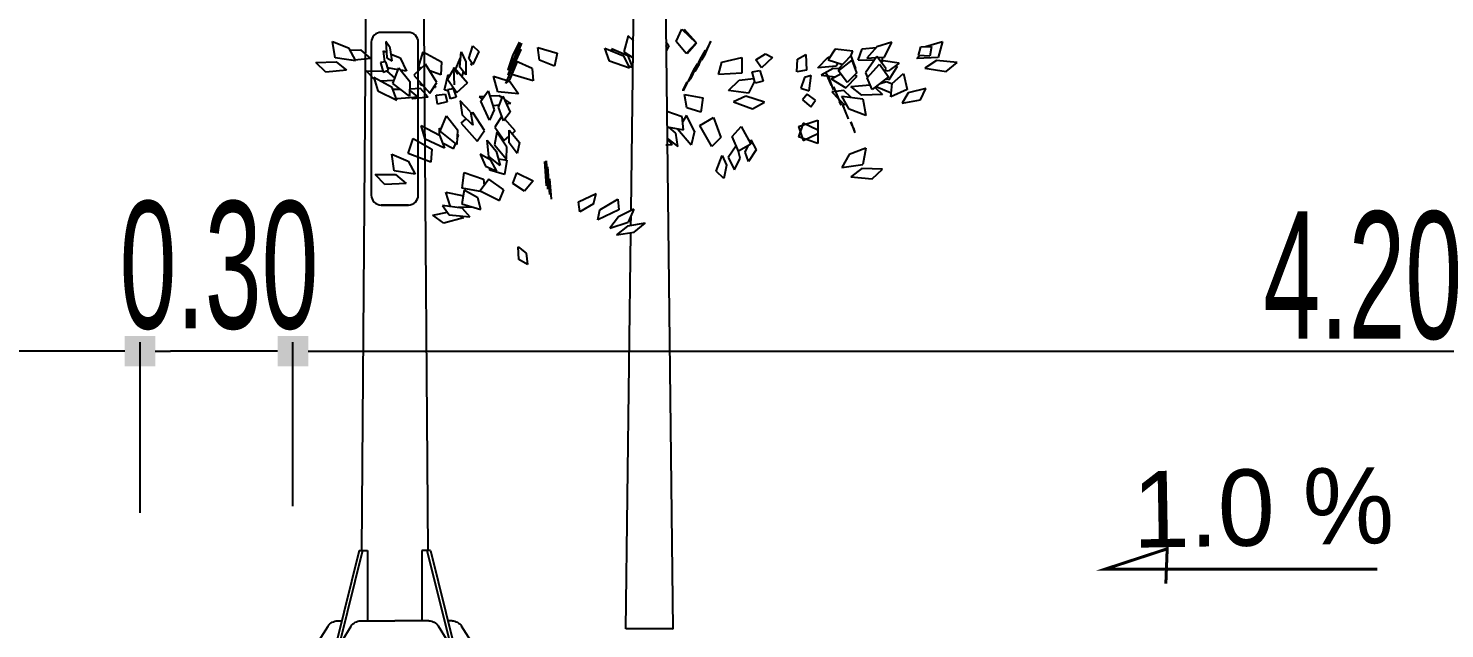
# Model space of a CAD drawing. Header units: millimetres. Extents: x 563079 to 571925, y 2063830 to 2067381.
# Drawn here: x 570968.82 to 570996.62, y 2066572.91 to 2066584.7 of the extents above; entities that cross this region are included whole.
import ezdxf

# ---------------------------------------------------------------- set-up
doc = ezdxf.new("R2010")
doc.units = ezdxf.units.MM
doc.header["$MEASUREMENT"] = 0
for name, color, linetype in [('CONGDOC', 4, 'Continuous'), ('MATCATDUONG', 8, 'Continuous'), ('MC', 7, 'Continuous'), ('moi', 7, 'Continuous'), ('SO', 48, 'Continuous')]:
    doc.layers.add(name, color=color, linetype=linetype)
doc.styles.add('CHUKICHTHUOC', font='', dxfattribs={"width": 0.7})
doc.styles.add('KTEN', font='')
doc.styles.add('TIEUDE', font='', dxfattribs={"width": 0.8})
doc.styles.get('CHUKICHTHUOC').set_extended_font_data('.VnArial NarrowH')
doc.styles.get('KTEN').set_extended_font_data('.VnAvantH')
doc.styles.get('TIEUDE').set_extended_font_data('.VnAvantH')
doc.dimstyles.new('DIM3', dxfattribs={"dimscale": 1.2, "dimtxt": 1.2, "dimasz": 0.4, "dimexe": 0, "dimexo": 0, "dimgap": 0.3, "dimtad": 1, "dimzin": 0, "dimdsep": 46, "dimtxsty": 'TIEUDE', "dimblk1": 'BOXFILLED', "dimblk2": 'BOXFILLED', "dimsah": 1, "dimcen": 0.09, "dimdle": 0.8, "dimclrd": 9, "dimclre": 9, "dimclrt": 7, "dimadec": 1, "dimazin": 0, "dimtfac": 1, "dimtmove": 2, "dimatfit": 3, "dimldrblk": 'BOXFILLED', "dimfxl": 1, "dimtolj": 1, "dimtzin": 0, "dimarcsym": 0})
doc.dimstyles.new('TNDH', dxfattribs={"dimscale": 0, "dimtxt": 2.5, "dimasz": 0.6, "dimexe": 0.18, "dimexo": 0.0625, "dimgap": 0.2, "dimtad": 1, "dimlfac": 0.1, "dimzin": 0, "dimdsep": 46, "dimtxsty": 'CHUKICHTHUOC', "dimblk": 'BOXFILLED', "dimcen": 0.09, "dimclrd": 8, "dimclre": 8, "dimclrt": 4, "dimadec": 0, "dimazin": 0, "dimtfac": 1, "dimtofl": 0, "dimtmove": 2, "dimatfit": 3, "dimfxl": 1, "dimtolj": 1, "dimtzin": 0, "dimarcsym": 2})

# ---------------------------------------------------------------- blocks, each defined once
blk = doc.blocks.new('_BoxFilled')
at = {"color": 0, "linetype": 'ByBlock', "lineweight": -2}
blk.add_line((-0.5, 0), (-1, 0), dxfattribs=at)
at = {"color": 0, "linetype": 'ByBlock'}
blk.add_solid([(-0.5, 0.5), (0.5, 0.5), (-0.5, -0.5), (0.5, -0.5)], dxfattribs=at)
blk = doc.blocks.new('*D169')
at = {"layer": 'CONGDOC', "color": 8, "linetype": 'Continuous', "lineweight": -2, "transparency": 16777216}
for p, q in [((570926.017, 2066575.189), (570926.017, 2066578.541)), ((570971.017, 2066575.189), (570971.017, 2066578.541)), ((570970.417, 2066578.361), (570926.617, 2066578.361))]:
    blk.add_line(p, q, dxfattribs=at)
at = {"layer": 'Defpoints', "color": 0, "linetype": 'Continuous', "transparency": 16777216}
for p in [(570926.017, 2066578.361), (570926.017, 2066575.127), (570971.017, 2066575.127)]:
    blk.add_point(p, dxfattribs=at)
at = {"layer": 'CONGDOC', "color": 8, "linetype": 'Continuous', "lineweight": -2, "transparency": 16777216, "xscale": 0.6, "yscale": 0.6, "zscale": 0.6, "rotation": 180}
blk.add_blockref('_BoxFilled', (570926.017, 2066578.361), dxfattribs=at)
at = {"layer": 'CONGDOC', "color": 8, "linetype": 'Continuous', "lineweight": -2, "transparency": 16777216, "xscale": 0.6, "yscale": 0.6, "zscale": 0.6}
blk.add_blockref('_BoxFilled', (570971.017, 2066578.361), dxfattribs=at)
at = {"layer": 'CONGDOC', "color": 4, "linetype": 'Continuous', "transparency": 16777216, "insert": (570948.517, 2066579.838), "char_height": 2.5, "attachment_point": 5, "style": 'CHUKICHTHUOC'}
blk.add_mtext('\\A1;4.50', dxfattribs=at)
blk = doc.blocks.new('*D170')
at = {"layer": 'CONGDOC', "color": 8, "linetype": 'Continuous', "lineweight": -2, "transparency": 16777216}
for p, q in [((570971.017, 2066575.362), (570971.017, 2066578.541)), ((570974.017, 2066575.362), (570974.017, 2066578.541)), ((570973.417, 2066578.361), (570971.617, 2066578.361))]:
    blk.add_line(p, q, dxfattribs=at)
at = {"layer": 'Defpoints', "color": 0, "linetype": 'Continuous', "transparency": 16777216}
for p in [(570971.017, 2066578.361), (570971.017, 2066575.3), (570974.017, 2066575.3)]:
    blk.add_point(p, dxfattribs=at)
at = {"layer": 'CONGDOC', "color": 8, "linetype": 'Continuous', "lineweight": -2, "transparency": 16777216, "xscale": 0.6, "yscale": 0.6, "zscale": 0.6, "rotation": 180}
blk.add_blockref('_BoxFilled', (570971.017, 2066578.361), dxfattribs=at)
at = {"layer": 'CONGDOC', "color": 8, "linetype": 'Continuous', "lineweight": -2, "transparency": 16777216, "xscale": 0.6, "yscale": 0.6, "zscale": 0.6}
blk.add_blockref('_BoxFilled', (570974.017, 2066578.361), dxfattribs=at)
at = {"layer": 'CONGDOC', "color": 4, "linetype": 'Continuous', "transparency": 16777216, "insert": (570972.567, 2066580.039), "char_height": 2.5, "attachment_point": 5, "style": 'CHUKICHTHUOC'}
blk.add_mtext('\\A1;0.30', dxfattribs=at)
blk = doc.blocks.new('*D174')
at = {"layer": 'CONGDOC', "color": 8, "linetype": 'Continuous', "lineweight": -2, "transparency": 16777216}
for p, q in [((570974.017, 2066575.316), (570974.017, 2066578.541)), ((571016.017, 2066576.89), (571016.017, 2066578.541)), ((570974.617, 2066578.361), (571015.417, 2066578.361))]:
    blk.add_line(p, q, dxfattribs=at)
at = {"layer": 'Defpoints', "color": 0, "linetype": 'Continuous', "transparency": 16777216}
for p in [(571016.017, 2066578.361), (571016.017, 2066576.828), (570974.017, 2066575.253)]:
    blk.add_point(p, dxfattribs=at)
at = {"layer": 'CONGDOC', "color": 8, "linetype": 'Continuous', "lineweight": -2, "transparency": 16777216, "xscale": 0.6, "yscale": 0.6, "zscale": 0.6, "rotation": 180}
blk.add_blockref('_BoxFilled', (570974.017, 2066578.361), dxfattribs=at)
at = {"layer": 'CONGDOC', "color": 8, "linetype": 'Continuous', "lineweight": -2, "transparency": 16777216, "xscale": 0.6, "yscale": 0.6, "zscale": 0.6}
blk.add_blockref('_BoxFilled', (571016.017, 2066578.361), dxfattribs=at)
at = {"layer": 'CONGDOC', "color": 4, "linetype": 'Continuous', "transparency": 16777216, "insert": (570995.017, 2066579.838), "char_height": 2.5, "attachment_point": 5, "style": 'CHUKICHTHUOC'}
blk.add_mtext('\\A1;4.20', dxfattribs=at)
blk = doc.blocks.new('DEN3')
at = {"layer": 'MATCATDUONG', "color": 222}
for p, q in [((10943.02, 5254.759, 1.582), (10942.107, 5251.092, 1.582)), ((10943.157, 5254.759, 1.582), (10942.244, 5251.092, 1.582)), ((10943.352, 5254.759, 1.582), (10943.352, 5251.981, 1.582)), ((10945.492, 5254.759, 1.582), (10945.492, 5251.981, 1.582)), ((10945.687, 5254.759, 1.582), (10946.6, 5251.092, 1.582)), ((10945.824, 5254.759, 1.582), (10946.737, 5251.092, 1.582)), ((10942.168, 5251.981, 1.582), (10942.328, 5251.981, 1.582)), ((10943.08, 5251.981, 1.582), (10944.422, 5251.981, 1.582)), ((10943.137, 5251.981, 1.582), (10944.329, 5251.981, 1.582)), ((10945.764, 5251.981, 1.582), (10944.422, 5251.981, 1.582)), ((10945.706, 5251.981, 1.582), (10944.515, 5251.981, 1.582)), ((10946.676, 5251.981, 1.582), (10946.516, 5251.981, 1.582)), ((10941.432, 5251.197, 1.582), (10941.791, 5251.772, 1.582)), ((10942.343, 5251.197, 1.582), (10942.703, 5251.772, 1.582)), ((10942.343, 5251.197, 1.582), (10942.703, 5251.772, 1.582)), ((10946.5, 5251.197, 1.582), (10946.141, 5251.772, 1.582)), ((10947.412, 5251.197, 1.582), (10947.052, 5251.772, 1.582))]:
    blk.add_line(p, q, dxfattribs=at)
at = {"layer": 'MATCATDUONG', "color": 222, "elevation": 1.582}
for points in [[(10945.718, 5254.759), (10945.148, 5329.777, -0.337838), (10960.652, 5350.568), (10973.241, 5353.472), (10972.96, 5354.523), (10959.336, 5351.477, 0.326638), (10943.702, 5330.861), (10943.126, 5254.759)], [(10943.887, 5268.37, -0.414214), (10943.498, 5268.759), (10943.498, 5274.787, -0.414214), (10943.887, 5275.176), (10944.957, 5275.176, -0.414214), (10945.346, 5274.787), (10945.346, 5268.759, -0.414214), (10944.957, 5268.37), (10943.887, 5268.37), (10944.957, 5268.37)]]:
    blk.add_lwpolyline(points, format="xyb", dxfattribs=at)
for points in [[(10943.02, 5254.759), (10943.157, 5254.759), (10943.352, 5254.759)], [(10945.824, 5254.759), (10945.687, 5254.759), (10945.492, 5254.759)]]:
    blk.add_lwpolyline(points, dxfattribs=at)
at = {"layer": 'MATCATDUONG', "color": 222}
for centre, start, end in [((10942.168, 5251.537, 1.582), 90, 147.9946), ((10943.08, 5251.537, 1.582), 90, 147.9946), ((10943.08, 5251.537, 1.582), 90, 147.9946), ((10945.764, 5251.537, 1.582), 32.0054, 90), ((10946.676, 5251.537, 1.582), 32.0054, 90)]:
    blk.add_arc(centre, 0.444, start, end, dxfattribs=at)
blk = doc.blocks.new('fasfsfsdf')
at = {"color": 99, "linetype": 'ByBlock'}
for p, q in [((596094.649, 2065615.091), (596094.559, 2065622.848)), ((596093.997, 2065620.861), (596093.831, 2065606.878)), ((596088.874, 2065618.313), (596088.541, 2065618.413)), ((596088.541, 2065618.413), (596088.622, 2065618.099)), ((596093.193, 2065618.178), (596093.084, 2065618.417)), ((596093.084, 2065618.417), (596093.151, 2065618.295)), ((596093.365, 2065618.388), (596093.602, 2065618.645)), ((596093.655, 2065618.652), (596093.374, 2065618.385)), ((596093.569, 2065618.178), (596093.769, 2065618.413)), ((596093.602, 2065618.645), (596093.612, 2065618.613)), ((596093.769, 2065618.413), (596093.655, 2065618.652)), ((596093.969, 2065618.413), (596093.912, 2065618.328)), ((596094.606, 2065618.424), (596094.706, 2065618.524)), ((596094.616, 2065618.431), (596094.606, 2065618.452)), ((596094.706, 2065618.524), (596094.797, 2065618.21)), ((596099.378, 2065618.288), (596099.463, 2065618.413)), ((596099.463, 2065618.413), (596099.444, 2065618.088)), ((596100.515, 2065618.413), (596100.201, 2065618.288)), ((596100.462, 2065618.088), (596100.515, 2065618.413)), ((596088.964, 2065618.303), (596088.755, 2065618.31)), ((596088.755, 2065618.31), (596088.788, 2065618.124)), ((596088.788, 2065618.124), (596089.012, 2065618.135)), ((596088.879, 2065618.303), (596088.874, 2065618.313)), ((596089.012, 2065618.135), (596088.964, 2065618.303)), ((596089.04, 2065618.074), (596088.998, 2065618.131)), ((596089.678, 2065618.106), (596089.535, 2065618.395)), ((596089.535, 2065618.395), (596089.83, 2065618.306)), ((596089.83, 2065618.306), (596090.025, 2065618.085)), ((596090.116, 2065618.267), (596089.835, 2065618.295)), ((596090.196, 2065618.046), (596090.116, 2065618.267)), ((596090.339, 2065618.128), (596090.244, 2065617.882)), ((596090.301, 2065618.22), (596090.648, 2065618.263)), ((596090.339, 2065618.121), (596090.301, 2065618.22)), ((596090.339, 2065618.128), (596090.591, 2065617.864)), ((596090.648, 2065618.263), (596090.786, 2065618.053)), ((596091.224, 2065618.156), (596091.21, 2065617.846)), ((596091.386, 2065618.064), (596091.224, 2065618.156)), ((596092.014, 2065618.167), (596091.876, 2065618.099)), ((596092.204, 2065618.053), (596092.014, 2065618.167)), ((596093.151, 2065618.295), (596093.265, 2065618.053)), ((596093.293, 2065618.056), (596093.193, 2065618.238)), ((596093.317, 2065617.967), (596093.193, 2065618.238)), ((596093.265, 2065618.053), (596093.193, 2065618.178)), ((596093.55, 2065618.178), (596093.365, 2065618.388)), ((596093.374, 2065618.385), (596093.569, 2065618.178)), ((596093.55, 2065618.178), (596093.555, 2065618.188)), ((596093.912, 2065618.328), (596093.964, 2065618.22)), ((596093.959, 2065618.328), (596093.964, 2065618.338)), ((596093.964, 2065618.31), (596093.959, 2065618.328)), ((596094.797, 2065618.21), (596094.611, 2065618.092)), ((596094.716, 2065618.131), (596094.625, 2065617.899)), ((596094.801, 2065618.128), (596094.682, 2065617.889)), ((596094.716, 2065618.131), (596095.034, 2065618.27)), ((596095.168, 2065618.281), (596094.801, 2065618.128)), ((596095.034, 2065618.27), (596095.015, 2065618.217)), ((596095.072, 2065618.024), (596095.168, 2065618.281)), ((596096.481, 2065618.292), (596096.1, 2065618.181)), ((596096.1, 2065618.181), (596096.157, 2065617.924)), ((596096.452, 2065618.042), (596096.481, 2065618.292)), ((596096.899, 2065618.217), (596096.794, 2065618.381)), ((596096.923, 2065618.078), (596096.794, 2065618.381)), ((596096.98, 2065617.878), (596096.809, 2065618.256)), ((596096.809, 2065618.256), (596096.871, 2065618.196)), ((596096.966, 2065618.146), (596096.842, 2065618.395)), ((596096.842, 2065618.395), (596096.942, 2065618.103)), ((596097.061, 2065617.857), (596096.966, 2065618.146)), ((596097.76, 2065618.328), (596097.637, 2065618.213)), ((596097.637, 2065618.213), (596097.755, 2065617.956)), ((596097.836, 2065618.074), (596097.76, 2065618.328)), ((596097.989, 2065618.206), (596097.893, 2065618.014)), ((596098.012, 2065617.907), (596097.989, 2065618.206)), ((596098.735, 2065618.206), (596098.374, 2065618.014)), ((596098.821, 2065617.907), (596098.735, 2065618.206)), ((596099.359, 2065618.16), (596099.187, 2065618.088)), ((596099.34, 2065618.031), (596099.378, 2065618.288)), ((596099.511, 2065618.228), (596099.449, 2065618.199)), ((596099.482, 2065618.01), (596099.511, 2065618.228)), ((596099.963, 2065618.249), (596099.768, 2065618.078)), ((596100.172, 2065618.238), (596099.963, 2065618.249)), ((596100.201, 2065618.288), (596100.063, 2065618.031)), ((596088.251, 2065617.996), (596088.655, 2065618.035)), ((596088.47, 2065617.821), (596088.251, 2065617.996)), ((596088.883, 2065617.885), (596088.47, 2065617.821)), ((596088.622, 2065618.099), (596089.04, 2065618.074)), ((596088.655, 2065618.035), (596088.883, 2065617.885)), ((596089.388, 2065617.985), (596089.706, 2065618.028)), ((596089.388, 2065617.985), (596089.606, 2065617.828)), ((596089.587, 2065617.667), (596089.421, 2065617.928)), ((596089.421, 2065617.928), (596089.469, 2065617.924)), ((596089.778, 2065617.967), (596089.602, 2065617.714)), ((596089.645, 2065617.874), (596089.825, 2065618.117)), ((596089.683, 2065617.832), (596089.645, 2065617.874)), ((596089.811, 2065618.096), (596089.678, 2065618.106)), ((596089.706, 2065618.028), (596089.74, 2065618.003)), ((596089.721, 2065618.031), (596089.711, 2065618.103)), ((596089.721, 2065618.031), (596089.759, 2065618.031)), ((596090.02, 2065617.7), (596089.778, 2065617.967)), ((596089.825, 2065618.117), (596090.049, 2065617.796)), ((596090.025, 2065618.085), (596089.84, 2065618.096)), ((596089.878, 2065618.035), (596090.196, 2065618.046)), ((596090.22, 2065617.796), (596090.315, 2065618.042)), ((596090.249, 2065617.871), (596090.244, 2065617.882)), ((596090.582, 2065617.835), (596090.315, 2065618.042)), ((596090.786, 2065618.053), (596090.496, 2065617.956)), ((596090.591, 2065617.864), (596090.572, 2065617.839)), ((596090.582, 2065617.871), (596090.686, 2065617.882)), ((596090.586, 2065617.985), (596090.625, 2065617.928)), ((596090.625, 2065617.928), (596090.986, 2065617.896)), ((596090.686, 2065617.882), (596090.919, 2065617.75)), ((596090.781, 2065618.103), (596090.743, 2065618.11)), ((596090.986, 2065617.896), (596090.781, 2065618.103)), ((596091.395, 2065617.814), (596091.386, 2065618.064)), ((596091.876, 2065618.099), (596092.094, 2065617.892)), ((596092.094, 2065617.892), (596092.204, 2065618.053)), ((596092.87, 2065618.003), (596092.475, 2065618.096)), ((596092.475, 2065618.096), (596092.48, 2065617.789)), ((596092.936, 2065617.76), (596092.87, 2065618.003)), ((596093.403, 2065617.824), (596093.293, 2065618.056)), ((596093.317, 2065617.967), (596093.403, 2065617.824)), ((596093.417, 2065617.853), (596093.35, 2065617.971)), ((596093.35, 2065617.971), (596093.488, 2065617.675)), ((596093.531, 2065617.618), (596093.417, 2065617.853)), ((596094.625, 2065617.899), (596094.701, 2065617.924)), ((596094.682, 2065617.889), (596095.072, 2065618.024)), ((596096.157, 2065617.924), (596096.452, 2065618.042)), ((596096.59, 2065617.878), (596096.571, 2065617.639)), ((596096.59, 2065617.878), (596096.913, 2065618.024)), ((596097.032, 2065617.66), (596096.89, 2065618.006)), ((596096.89, 2065618.006), (596096.975, 2065617.882)), ((596096.923, 2065618.078), (596097.056, 2065617.839)), ((596096.942, 2065618.103), (596097.061, 2065617.857)), ((596097.07, 2065617.757), (596096.98, 2065617.878)), ((596096.985, 2065617.964), (596097.07, 2065617.757)), ((596097.113, 2065617.585), (596096.99, 2065617.86)), ((596096.994, 2065617.949), (596096.994, 2065617.939)), ((596097.056, 2065617.839), (596097.009, 2065617.953)), ((596097.755, 2065617.956), (596097.836, 2065618.074)), ((596097.793, 2065617.949), (596097.77, 2065617.981)), ((596097.793, 2065617.949), (596097.779, 2065617.992)), ((596098.122, 2065617.899), (596097.86, 2065617.6)), ((596097.893, 2065618.014), (596097.893, 2065617.757)), ((596097.893, 2065617.757), (596098.012, 2065617.907)), ((596097.998, 2065618.071), (596098.008, 2065618.088)), ((596098.008, 2065618.088), (596098.098, 2065617.874)), ((596098.05, 2065617.76), (596098.136, 2065617.885)), ((596098.131, 2065617.878), (596098.122, 2065617.899)), ((596098.136, 2065617.885), (596098.122, 2065617.56)), ((596098.131, 2065617.874), (596098.255, 2065617.671)), ((596098.374, 2065618.014), (596098.383, 2065617.757)), ((596098.464, 2065617.607), (596098.688, 2065617.964)), ((596098.688, 2065617.964), (596098.916, 2065617.753)), ((596098.769, 2065617.889), (596098.821, 2065617.907)), ((596098.788, 2065617.864), (596098.826, 2065617.885)), ((596098.826, 2065617.885), (596098.816, 2065617.839)), ((596099.211, 2065617.896), (596098.992, 2065617.625)), ((596099.187, 2065618.088), (596099.059, 2065617.828)), ((596099.33, 2065617.589), (596099.211, 2065617.896)), ((596099.225, 2065617.857), (596099.43, 2065617.896)), ((596099.444, 2065618.088), (596099.34, 2065618.031)), ((596099.416, 2065617.846), (596099.468, 2065618.014)), ((596099.468, 2065618.014), (596099.573, 2065617.999)), ((596099.573, 2065617.999), (596099.52, 2065617.81)), ((596099.768, 2065618.078), (596100.072, 2065618.046)), ((596100.063, 2065618.031), (596100.462, 2065618.088)), ((596100.139, 2065618.042), (596100.148, 2065618.042)), ((596100.148, 2065618.042), (596100.148, 2065618.042)), ((596100.443, 2065618.014), (596100.239, 2065617.846)), ((596100.838, 2065617.999), (596100.443, 2065618.014)), ((596100.643, 2065617.81), (596100.838, 2065617.999)), ((596089.302, 2065617.782), (596089.231, 2065617.471)), ((596089.526, 2065617.589), (596089.302, 2065617.782)), ((596089.64, 2065617.625), (596089.526, 2065617.582)), ((596089.554, 2065617.321), (596089.526, 2065617.589)), ((596089.645, 2065617.678), (596089.587, 2065617.667)), ((596089.602, 2065617.714), (596089.92, 2065617.468)), ((596089.606, 2065617.828), (596089.673, 2065617.839)), ((596089.763, 2065617.585), (596089.64, 2065617.625)), ((596089.92, 2065617.468), (596090.02, 2065617.7)), ((596090.049, 2065617.796), (596090.011, 2065617.707)), ((596090.215, 2065617.732), (596090.268, 2065617.746)), ((596090.434, 2065617.5), (596090.215, 2065617.732)), ((596090.22, 2065617.796), (596090.41, 2065617.607)), ((596090.41, 2065617.607), (596090.582, 2065617.835)), ((596090.724, 2065617.675), (596090.434, 2065617.5)), ((596090.724, 2065617.675), (596090.534, 2065617.775)), ((596090.919, 2065617.75), (596090.648, 2065617.714)), ((596090.786, 2065617.728), (596090.686, 2065617.464)), ((596090.72, 2065617.546), (596090.82, 2065617.792)), ((596090.82, 2065617.792), (596090.786, 2065617.728)), ((596091.114, 2065617.742), (596091.248, 2065617.703)), ((596091.153, 2065617.443), (596091.114, 2065617.742)), ((596091.21, 2065617.846), (596091.395, 2065617.814)), ((596091.248, 2065617.703), (596091.319, 2065617.493)), ((596092.123, 2065617.839), (596092.061, 2065617.632)), ((596092.061, 2065617.632), (596092.218, 2065617.593)), ((596092.275, 2065617.817), (596092.123, 2065617.839)), ((596092.218, 2065617.593), (596092.275, 2065617.817)), ((596092.228, 2065617.632), (596092.347, 2065617.396)), ((596092.532, 2065617.653), (596092.242, 2065617.685)), ((596092.48, 2065617.789), (596092.936, 2065617.76)), ((596092.737, 2065617.446), (596092.532, 2065617.653)), ((596093.488, 2065617.675), (596093.531, 2065617.618)), ((596093.55, 2065617.621), (596093.541, 2065617.614)), ((596093.541, 2065617.614), (596093.631, 2065617.439)), ((596093.631, 2065617.464), (596093.55, 2065617.621)), ((596096.571, 2065617.639), (596096.99, 2065617.76)), ((596097.023, 2065617.621), (596096.861, 2065617.382)), ((596097.023, 2065617.785), (596097.013, 2065617.828)), ((596097.056, 2065617.632), (596097.023, 2065617.621)), ((596097.032, 2065617.66), (596097.113, 2065617.585)), ((596097.351, 2065617.732), (596097.085, 2065617.643)), ((596097.265, 2065617.425), (596097.351, 2065617.732)), ((596098.074, 2065617.411), (596097.86, 2065617.6)), ((596097.97, 2065617.725), (596097.941, 2065617.817)), ((596098.255, 2065617.671), (596098.074, 2065617.411)), ((596098.245, 2065617.764), (596098.217, 2065617.732)), ((596098.317, 2065617.461), (596098.245, 2065617.764)), ((596098.383, 2065617.757), (596098.602, 2065617.832)), ((596098.602, 2065617.396), (596098.464, 2065617.607)), ((596098.916, 2065617.753), (596098.602, 2065617.396)), ((596098.783, 2065617.56), (596098.788, 2065617.607)), ((596098.992, 2065617.625), (596099.002, 2065617.336)), ((596099.002, 2065617.336), (596099.33, 2065617.589)), ((596099.059, 2065617.828), (596099.173, 2065617.846)), ((596099.444, 2065617.828), (596099.287, 2065617.692)), ((596099.306, 2065617.646), (596099.568, 2065617.632)), ((596099.344, 2065617.51), (596099.701, 2065617.707)), ((596099.52, 2065617.81), (596099.416, 2065617.846)), ((596099.444, 2065617.828), (596099.463, 2065617.828)), ((596099.849, 2065617.832), (596099.525, 2065617.828)), ((596099.701, 2065617.707), (596099.625, 2065617.439)), ((596099.687, 2065617.667), (596099.849, 2065617.832)), ((596100.239, 2065617.846), (596100.643, 2065617.81)), ((596088.869, 2065617.489), (596089.212, 2065617.403)), ((596088.969, 2065617.264), (596088.869, 2065617.489)), ((596089.212, 2065617.403), (596089.331, 2065617.2)), ((596089.231, 2065617.471), (596089.554, 2065617.321)), ((596089.545, 2065617.393), (596089.844, 2065617.521)), ((596089.863, 2065617.507), (596089.716, 2065617.371)), ((596089.716, 2065617.371), (596090.125, 2065617.357)), ((596090.339, 2065617.525), (596089.959, 2065617.557)), ((596090.515, 2065617.336), (596090.101, 2065617.282)), ((596090.125, 2065617.357), (596090.339, 2065617.525)), ((596090.334, 2065617.311), (596090.477, 2065617.446)), ((596090.372, 2065617.082), (596090.515, 2065617.336)), ((596090.477, 2065617.446), (596090.634, 2065617.428)), ((596090.677, 2065617.521), (596090.529, 2065617.161)), ((596090.71, 2065617.425), (596090.586, 2065617.293)), ((596090.62, 2065617.396), (596090.677, 2065617.521)), ((596090.634, 2065617.428), (596090.639, 2065617.428)), ((596090.639, 2065617.428), (596090.71, 2065617.425)), ((596091.034, 2065617.261), (596091.195, 2065617.375)), ((596091.319, 2065617.493), (596091.153, 2065617.443)), ((596091.195, 2065617.375), (596091.286, 2065617.264)), ((596092.033, 2065617.221), (596092.399, 2065617.336)), ((596092.347, 2065617.396), (596092.737, 2065617.446)), ((596092.399, 2065617.336), (596092.642, 2065617.229)), ((596093.602, 2065617.368), (596093.246, 2065617.304)), ((596093.246, 2065617.304), (596093.284, 2065617.022)), ((596093.56, 2065617.107), (596093.602, 2065617.368)), ((596093.631, 2065617.439), (596093.631, 2065617.464)), ((596096.861, 2065617.382), (596097.265, 2065617.425)), ((596097.166, 2065617.339), (596097.023, 2065617.025)), ((596097.251, 2065617.118), (596097.166, 2065617.339)), ((596097.175, 2065617.304), (596097.242, 2065617.346)), ((596097.242, 2065617.346), (596097.422, 2065617.336)), ((596097.46, 2065617.439), (596097.342, 2065617.072)), ((596097.603, 2065617.239), (596097.46, 2065617.439)), ((596097.537, 2065617.329), (596097.632, 2065617.325)), ((596097.632, 2065617.325), (596097.575, 2065617.279)), ((596098.141, 2065617.486), (596098.088, 2065617.318)), ((596098.088, 2065617.318), (596098.193, 2065617.282)), ((596098.25, 2065617.471), (596098.141, 2065617.486)), ((596098.155, 2065617.525), (596098.155, 2065617.482)), ((596098.193, 2065617.282), (596098.25, 2065617.471)), ((596098.236, 2065617.436), (596098.317, 2065617.461)), ((596098.302, 2065617.378), (596098.264, 2065617.225)), ((596098.479, 2065617.357), (596098.302, 2065617.378)), ((596098.45, 2065617.182), (596098.479, 2065617.357)), ((596098.502, 2065617.539), (596098.493, 2065617.507)), ((596098.493, 2065617.507), (596098.521, 2065617.51)), ((596098.635, 2065617.318), (596098.788, 2065617.486)), ((596098.635, 2065617.318), (596098.935, 2065617.282)), ((596098.783, 2065617.56), (596098.735, 2065617.55)), ((596098.788, 2065617.486), (596098.997, 2065617.475)), ((596098.997, 2065617.446), (596098.835, 2065617.318)), ((596098.835, 2065617.318), (596099.24, 2065617.282)), ((596098.949, 2065617.307), (596098.935, 2065617.282)), ((596099.33, 2065617.475), (596099.187, 2065617.478)), ((596099.24, 2065617.282), (596099.268, 2065617.307)), ((596099.249, 2065617.257), (596099.344, 2065617.51)), ((596099.625, 2065617.439), (596099.249, 2065617.257)), ((596089.331, 2065617.2), (596088.969, 2065617.264)), ((596090.101, 2065617.282), (596090.044, 2065616.957)), ((596090.044, 2065616.957), (596090.372, 2065617.082)), ((596090.506, 2065617.179), (596090.391, 2065616.89)), ((596090.472, 2065617.172), (596090.425, 2065617.179)), ((596090.572, 2065617.279), (596090.472, 2065617.172)), ((596090.506, 2065617.179), (596090.477, 2065617.111)), ((596090.529, 2065617.161), (596090.563, 2065617.232)), ((596091.124, 2065617.125), (596091.034, 2065617.261)), ((596091.286, 2065617.264), (596091.124, 2065617.125)), ((596092.27, 2065617.089), (596092.033, 2065617.221)), ((596092.642, 2065617.229), (596092.27, 2065617.089)), ((596093.284, 2065617.022), (596093.56, 2065617.107)), ((596093.65, 2065616.929), (596093.95, 2065617.036)), ((596097.013, 2065617.193), (596097.132, 2065617.275)), ((596097.013, 2065617.193), (596097.094, 2065617.182)), ((596097.023, 2065617.025), (596097.156, 2065616.85)), ((596097.156, 2065616.85), (596097.251, 2065617.118)), ((596097.365, 2065617.154), (596097.227, 2065617.168)), ((596097.342, 2065617.072), (596097.432, 2065616.865)), ((596097.432, 2065616.865), (596097.603, 2065617.239)), ((596097.532, 2065616.665), (596097.755, 2065617.018)), ((596097.803, 2065617.029), (596097.755, 2065616.768)), ((596097.755, 2065617.018), (596097.793, 2065616.979)), ((596097.803, 2065617.029), (596098.008, 2065617.243)), ((596098.008, 2065617.243), (596097.97, 2065616.972)), ((596098.264, 2065617.225), (596098.45, 2065617.182)), ((596090.339, 2065616.833), (596090.258, 2065616.615)), ((596090.315, 2065616.761), (596090.339, 2065616.833)), ((596090.391, 2065616.89), (596090.391, 2065616.897)), ((596091.367, 2065616.74), (596090.986, 2065616.868)), ((596090.986, 2065616.868), (596090.986, 2065616.408)), ((596090.986, 2065616.672), (596091.276, 2065616.808)), ((596091.276, 2065616.808), (596091.367, 2065616.536)), ((596091.367, 2065616.74), (596091.276, 2065616.469)), ((596092.494, 2065616.74), (596092.299, 2065616.394)), ((596092.67, 2065616.547), (596092.494, 2065616.74)), ((596093.036, 2065616.918), (596092.889, 2065616.526)), ((596093.303, 2065616.761), (596093.036, 2065616.918)), ((596093.065, 2065616.351), (596093.303, 2065616.761)), ((596093.407, 2065616.651), (596093.564, 2065616.957)), ((596093.564, 2065616.957), (596093.636, 2065616.84)), ((596093.621, 2065616.679), (596093.65, 2065616.929)), ((596093.945, 2065616.736), (596093.621, 2065616.679)), ((596096.928, 2065616.654), (596097.127, 2065616.886)), ((596097.189, 2065616.943), (596097.323, 2065616.726)), ((596097.984, 2065616.808), (596097.67, 2065616.451)), ((596097.755, 2065616.768), (596097.97, 2065616.972)), ((596097.984, 2065616.808), (596097.889, 2065616.893)), ((596098.274, 2065616.95), (596098.06, 2065616.679)), ((596098.398, 2065616.647), (596098.274, 2065616.95)), ((596098.769, 2065616.761), (596098.412, 2065616.569)), ((596098.693, 2065616.494), (596098.769, 2065616.761)), ((596090.287, 2065616.708), (596090.258, 2065616.615)), ((596091.276, 2065616.469), (596090.986, 2065616.601)), ((596090.986, 2065616.408), (596091.367, 2065616.536)), ((596092.299, 2065616.479), (596092.194, 2065616.28)), ((596092.318, 2065616.433), (596092.299, 2065616.479)), ((596092.546, 2065616.258), (596092.67, 2065616.547)), ((596092.889, 2065616.526), (596093.065, 2065616.351)), ((596093.407, 2065616.651), (596093.469, 2065616.372)), ((596093.469, 2065616.372), (596093.74, 2065616.686)), ((596093.74, 2065616.686), (596093.731, 2065616.697)), ((596093.731, 2065616.347), (596093.774, 2065616.611)), ((596093.931, 2065616.501), (596093.731, 2065616.347)), ((596093.774, 2065616.611), (596093.912, 2065616.729)), ((596093.945, 2065616.519), (596093.845, 2065616.379)), ((596097.047, 2065616.668), (596096.842, 2065616.429)), ((596096.928, 2065616.654), (596096.985, 2065616.597)), ((596097.042, 2065616.422), (596097.047, 2065616.668)), ((596097.142, 2065616.465), (596097.042, 2065616.551)), ((596097.089, 2065616.333), (596097.284, 2065616.629)), ((596097.323, 2065616.726), (596097.142, 2065616.465)), ((596097.284, 2065616.629), (596097.332, 2065616.383)), ((596097.475, 2065616.472), (596097.299, 2065616.255)), ((596097.441, 2065616.155), (596097.475, 2065616.472)), ((596097.67, 2065616.451), (596097.532, 2065616.665)), ((596098.041, 2065616.572), (596098.06, 2065616.579)), ((596098.065, 2065616.501), (596098.041, 2065616.572)), ((596098.06, 2065616.679), (596098.069, 2065616.39)), ((596098.069, 2065616.39), (596098.398, 2065616.647)), ((596098.412, 2065616.569), (596098.317, 2065616.315)), ((596098.317, 2065616.315), (596098.693, 2065616.494)), ((596098.412, 2065616.711), (596098.374, 2065616.697)), ((596098.412, 2065616.569), (596098.412, 2065616.711)), ((596098.93, 2065616.504), (596098.564, 2065616.297)), ((596099.026, 2065616.208), (596098.93, 2065616.504)), ((596090.044, 2065616.319), (596090.101, 2065615.994)), ((596090.044, 2065616.319), (596090.372, 2065616.194)), ((596090.372, 2065616.194), (596090.515, 2065615.937)), ((596092.194, 2065616.28), (596092.347, 2065616.055)), ((596092.299, 2065616.394), (596092.546, 2065616.258)), ((596092.347, 2065616.055), (596092.413, 2065616.24)), ((596092.413, 2065616.24), (596092.351, 2065616.362)), ((596092.508, 2065616.119), (596092.551, 2065616.276)), ((596092.589, 2065616.365), (596092.746, 2065616.13)), ((596093.845, 2065616.379), (596093.945, 2065616.376)), ((596093.945, 2065616.376), (596093.954, 2065616.376)), ((596093.954, 2065616.376), (596093.969, 2065616.376)), ((596096.842, 2065616.429), (596096.89, 2065616.208)), ((596096.89, 2065616.208), (596097.042, 2065616.422)), ((596097.094, 2065616.101), (596097.089, 2065616.333)), ((596097.332, 2065616.383), (596097.094, 2065616.101)), ((596097.299, 2065616.255), (596097.223, 2065615.973)), ((596097.403, 2065616.083), (596097.617, 2065616.201)), ((596097.617, 2065616.201), (596097.508, 2065615.962)), ((596098.136, 2065616.305), (596098.093, 2065616.412)), ((596098.136, 2065616.305), (596098.35, 2065616.415)), ((596098.564, 2065616.297), (596098.583, 2065616.044)), ((596098.583, 2065616.044), (596099.026, 2065616.208)), ((596099.349, 2065616.198), (596099.03, 2065616.062)), ((596099.301, 2065615.873), (596099.349, 2065616.198)), ((596089.716, 2065615.905), (596090.125, 2065615.919)), ((596089.92, 2065615.716), (596089.716, 2065615.905)), ((596090.515, 2065615.937), (596090.101, 2065615.994)), ((596090.125, 2065615.919), (596090.339, 2065615.752)), ((596092.623, 2065615.891), (596092.508, 2065616.119)), ((596092.746, 2065616.13), (596092.623, 2065615.891)), ((596092.865, 2065616.169), (596092.779, 2065615.983)), ((596092.779, 2065615.983), (596092.832, 2065615.719)), ((596092.979, 2065615.862), (596092.865, 2065616.169)), ((596096.247, 2065615.409), (596096.285, 2065615.948)), ((596096.319, 2065616.066), (596096.285, 2065615.509)), ((596096.309, 2065615.83), (596096.319, 2065616.066)), ((596096.314, 2065615.573), (596096.347, 2065616.055)), ((596097.256, 2065616.108), (596097.089, 2065616.08)), ((596097.089, 2065616.08), (596097.137, 2065615.798)), ((596097.223, 2065615.973), (596097.441, 2065616.155)), ((596097.289, 2065615.862), (596097.403, 2065616.083)), ((596097.508, 2065615.962), (596097.289, 2065615.862)), ((596097.46, 2065616.144), (596097.418, 2065616.137)), ((596097.422, 2065615.884), (596097.427, 2065615.923)), ((596097.456, 2065616.112), (596097.46, 2065616.144)), ((596099.03, 2065616.062), (596098.892, 2065615.805)), ((596090.339, 2065615.752), (596089.92, 2065615.716)), ((596092.832, 2065615.719), (596092.979, 2065615.862)), ((596096.252, 2065615.712), (596096.219, 2065615.313)), ((596096.285, 2065615.509), (596096.295, 2065615.734)), ((596096.324, 2065615.78), (596096.314, 2065615.573)), ((596096.894, 2065615.834), (596096.576, 2065615.673)), ((596096.576, 2065615.673), (596096.742, 2065615.47)), ((596096.971, 2065615.62), (596096.894, 2065615.834)), ((596097.137, 2065615.798), (596097.422, 2065615.884)), ((596097.151, 2065615.495), (596097.446, 2065615.709)), ((596097.446, 2065615.709), (596097.617, 2065615.48)), ((596097.551, 2065615.705), (596097.537, 2065615.584)), ((596097.931, 2065615.837), (596097.551, 2065615.705)), ((596097.97, 2065615.53), (596097.931, 2065615.837)), ((596098.892, 2065615.805), (596099.301, 2065615.873)), ((596099.273, 2065615.801), (596099.068, 2065615.623)), ((596099.677, 2065615.801), (596099.273, 2065615.801)), ((596099.482, 2065615.602), (596099.677, 2065615.801)), ((596095.386, 2065615.22), (596095.334, 2065615.423)), ((596095.681, 2065615.259), (596095.334, 2065615.423)), ((596096.742, 2065615.47), (596096.971, 2065615.62)), ((596097.237, 2065615.291), (596097.151, 2065615.495)), ((596097.617, 2065615.48), (596097.237, 2065615.291)), ((596097.575, 2065615.459), (596097.97, 2065615.53)), ((596097.66, 2065615.341), (596097.927, 2065615.491)), ((596097.927, 2065615.491), (596097.974, 2065615.22)), ((596097.965, 2065615.384), (596097.946, 2065615.363)), ((596098.288, 2065615.455), (596097.965, 2065615.384)), ((596098.193, 2065615.166), (596098.288, 2065615.455)), ((596099.068, 2065615.623), (596099.482, 2065615.602)), ((596094.597, 2065615.12), (596094.706, 2065614.863)), ((596094.597, 2065615.12), (596094.901, 2065614.967)), ((596094.911, 2065615.316), (596094.892, 2065615.102)), ((596094.892, 2065615.102), (596095.306, 2065614.906)), ((596095.267, 2065615.102), (596094.911, 2065615.316)), ((596095.306, 2065614.906), (596095.267, 2065615.102)), ((596095.386, 2065615.22), (596095.658, 2065615.067)), ((596095.658, 2065615.067), (596095.681, 2065615.259)), ((596097.603, 2065615.113), (596097.66, 2065615.341)), ((596097.974, 2065615.22), (596097.603, 2065615.113)), ((596097.803, 2065615.17), (596097.793, 2065615.156)), ((596097.793, 2065615.156), (596098.046, 2065615.149)), ((596097.97, 2065615.138), (596097.817, 2065614.97)), ((596097.97, 2065615.138), (596098.355, 2065615.191)), ((596098.355, 2065615.191), (596098.222, 2065615.006)), ((596094.592, 2065614.663), (596094.378, 2065614.845)), ((596094.378, 2065614.845), (596094.725, 2065614.781)), ((596094.654, 2065614.792), (596094.649, 2065614.988)), ((596095.068, 2065614.745), (596094.706, 2065614.863)), ((596094.901, 2065614.967), (596095.068, 2065614.745)), ((596098.222, 2065615.006), (596097.817, 2065614.97)), ((596098.012, 2065614.984), (596097.941, 2065614.945)), ((596097.941, 2065614.945), (596098.326, 2065614.842)), ((596098.545, 2065614.999), (596098.255, 2065615.056)), ((596098.326, 2065614.842), (596098.545, 2065614.999)), ((596094.939, 2065614.613), (596094.592, 2065614.663)), ((596094.654, 2065614.653), (596094.644, 2065614.653)), ((596094.754, 2065606.878), (596094.654, 2065614.653)), ((596094.725, 2065614.781), (596094.939, 2065614.613)), ((596096.714, 2065614.257), (596096.685, 2065614.028)), ((596096.866, 2065614.378), (596096.714, 2065614.257)), ((596096.852, 2065614.132), (596096.866, 2065614.378)), ((596096.685, 2065614.028), (596096.852, 2065614.132)), ((596093.831, 2065606.878), (596093.826, 2065606.878)), ((596093.826, 2065606.878), (596094.754, 2065606.878))]:
    blk.add_line(p, q, dxfattribs=at)

msp = doc.modelspace()

# ---------------------------------------------------------------- linework, layer by layer
at = {"layer": 'moi', "linetype": 'Continuous', "const_width": 0.05906}
msp.add_lwpolyline([(570995.30537, 2066574.08219), (570989.96689, 2066574.08219), (570991.17847, 2066574.47934), (570991.15211, 2066573.79732)], dxfattribs=at)

# ---------------------------------------------------------------- block references
at = {"layer": 'MATCATDUONG', "color": 30, "xscale": -0.4983398430049419, "yscale": 0.4983398430049419, "zscale": 0.4983398430049419, "rotation": 359.9999999988938}
msp.add_blockref('DEN3', (576430.05849, 2063955.79299, -0.78845), dxfattribs=at)
at = {"layer": 'SO', "color": 4, "xscale": -1, "rotation": 359.9999999988938}
msp.add_blockref('fasfsfsdf', (1167075.30683, 966.03247), dxfattribs=at)

# ---------------------------------------------------------------- texts
at = {"layer": 'moi', "linetype": 'Continuous', "style": 'KTEN'}
msp.add_text('1.0 %', height=1.5, rotation=1, dxfattribs=at).set_placement((570990.51224, 2066574.5001))

# ---------------------------------------------------------------- dimensions: what is measured, and where the dimension line sits
at = {"layer": 'CONGDOC', "linetype": 'Continuous'}
for base, p1, p2, picture, middle in [((570926.017, 2066578.36124), (570971.017, 2066575.12675), (570926.017, 2066575.12675), '*D169', (570948.517, 2066579.83767)), ((571016.017, 2066578.36124), (570974.017, 2066575.25325), (571016.017, 2066576.82776), '*D174', (570995.017, 2066579.83767))]:
    dim = msp.add_linear_dim(base=base, p1=p1, p2=p2, angle=180, dimstyle='TNDH', override={"dimscale": 1}, dxfattribs=at)
    dim.commit()
    dim.dimension.update_dxf_attribs({"geometry": picture, "text_midpoint": middle})
dim = msp.add_linear_dim(base=(570971.017, 2066578.36124), p1=(570974.017, 2066575.29956), p2=(570971.017, 2066575.29956), angle=180, dimstyle='TNDH', override={"dimscale": 1}, dxfattribs=at)
dim.commit()
dim.dimension.update_dxf_attribs({"geometry": '*D170', "text_midpoint": (570972.56733, 2066580.03867), "dimtype": 160})

# ---------------------------------------------------------------- leaders
at = {"layer": 'MC', "color": 9}
msp.add_leader([(571008.00382, 2066566.20148), (571007.00381, 2066593.92201), (570988.74999, 2066593.92201)], dimstyle='DIM3', override={"dimasz": 1.5, "dimgap": 0.3, "dimtad": 0}, dxfattribs=at)

doc.saveas('drawing.dxf')
